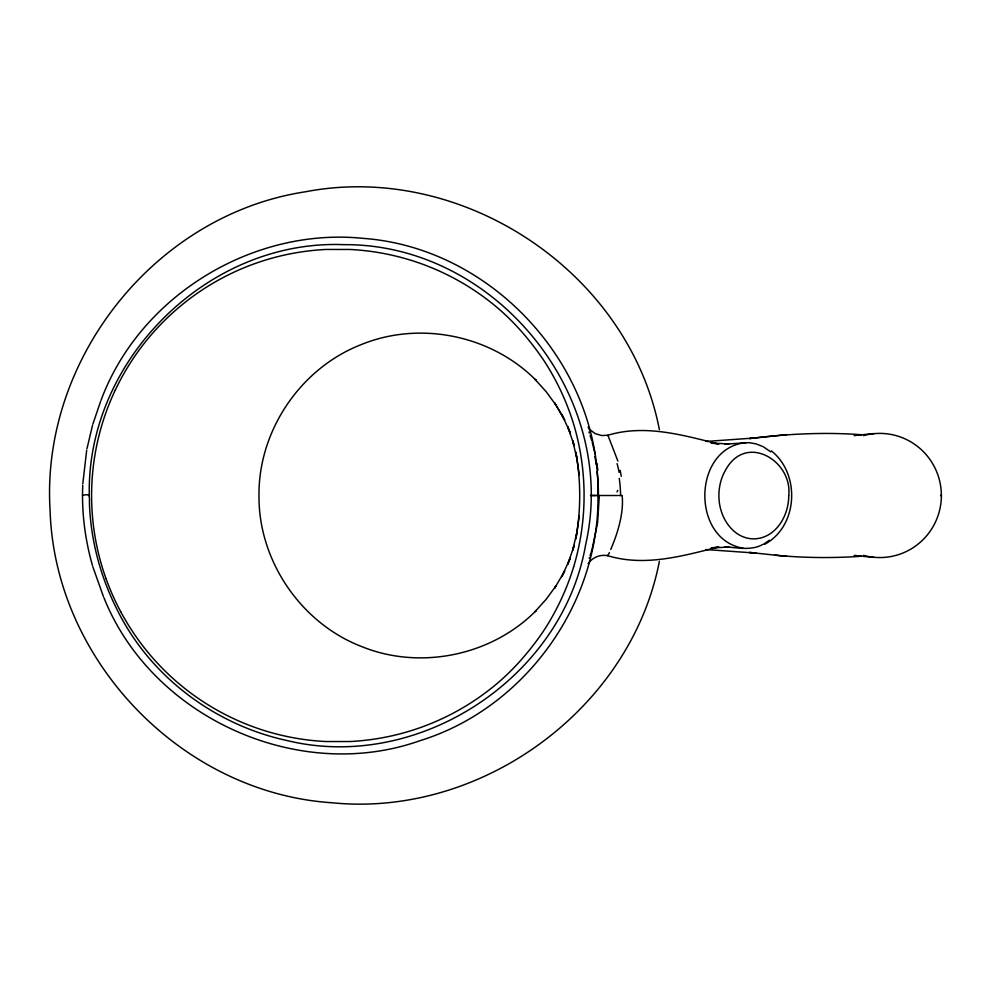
<?xml version="1.0" encoding="UTF-8"?>
<svg xmlns="http://www.w3.org/2000/svg" width="991" height="991" viewBox="0 0 991 991"><rect width="100%" height="100%" fill="white"/><g stroke="black" fill="none" stroke-linecap="round" stroke-linejoin="round"><path stroke-width="1.49" d="M100.983 400.414C139.669 295.875 252.816 227.013 363.288 238.373C492.341 247.738 600.942 365.89 597.957 495.5C599.555 604.46 524.041 708.738 419.763 740.76C298.229 783.869 151.598 717.335 103.882 597.573M92.485 565.564C85.053 539.525 81.559 512.285 82.748 485.206M89.301 495.5C86.242 360.105 207.986 239.302 343.617 244.653C495.376 243.464 619.548 396.313 585.656 544.592C562.777 678.067 418.45 772.534 287.043 740.55C215.022 724.954 150.347 676.717 117.483 610.382C100.809 577.666 90.937 541.396 89.475 504.654C89.165 496.974 91.098 492.886 82.513 495.5M82.798 483.732L86.7 450.149M579.215 516.138L575.87 538.918C580.974 510.241 580.974 480.759 575.87 452.082L579.215 474.862M86.96 448.7L92.485 425.436M659.374 561.364C630.598 709.222 481.031 817.798 331.973 802.76C182.059 792.949 54.753 660.625 50.095 510.625C40.52 359.51 154.968 214.762 305.327 191.796C462.277 161.521 628.802 271.782 659.387 429.66M577.047 531.771L572.674 550.339L574.185 545.471L567.744 564.375L570.37 557.809L561.773 576.712L564.672 571.051L554.65 588.134L556.236 585.52L546.264 599.183L534.867 611.819L536.342 610.382C491.908 655.584 420.382 670.449 361.653 646.566C300.868 623.166 258.354 560.633 258.985 495.5C258.354 430.367 300.868 367.834 361.653 344.434C420.382 320.551 491.908 335.416 536.342 380.618L534.867 379.181L546.264 391.817L556.236 405.48L564.672 419.949L554.65 402.866L556.236 405.48M573.616 566.951C587.576 520.634 587.552 470.366 573.616 424.049A250.723 250.711 0 0 0 542.709 358.754C528.983 338.897 513.041 320.452 494.298 305.154A247.18 247.18 0 0 0 350.157 249.472L325.989 249.459A247.354 247.354 0 0 0 255.046 263.532A246.152 246.152 0 0 0 163.837 321.257A247.056 247.056 0 0 0 115.266 390.132M592.073 549.225L597.61 522.641L599.32 495.5M591.986 549.547L591.082 552.569M92.832 424.222L100.537 401.59M590.747 553.635L590.103 555.641M589.484 557.487L589.199 558.342M608.164 554.935L607.879 555.728L609.415 552.569M610.766 549.448C617.926 532.675 623.921 512.781 622.15 495.5M769.388 540.256L764.965 543.291M764.594 544.332C798.151 526.407 800.654 473.884 771.332 450.88M763.144 544.307L764.061 543.811M762.228 544.765C750.744 550.885 737.118 547.515 724.941 546.846L728.942 547.082L711.092 547.924L718.76 546.97C682.613 555.988 644.992 566.889 607.867 555.753A19.176 19.163 46.8 0 0 588.109 563.718M749.493 438.579C786.643 433.885 824.239 431.952 861.637 434.752L854.329 435.495M749.828 438.53L786.606 434.64M854.453 435.507L873.988 433.587M705.976 441.453L756.331 437.873M762.723 446.495L755.997 443.857L749.023 442.655L724.929 444.154L728.942 443.918L711.092 443.076L718.772 444.055C682.626 435.099 645.03 424.061 607.904 435.247L608.003 435.693M746.012 442.605C692.56 447.659 690.739 539.228 742.99 548.184M596.111 495.512L590.463 495.5L597.957 495.5M621.729 495.5L618.929 495.525M599.431 495.5L618.012 495.512M775.012 555.158C803.763 557.97 832.812 558.243 861.637 556.248L854.329 555.505M705.976 549.547L756.331 553.127L749.493 552.421M854.453 555.493L873.988 557.413M749.828 552.47L786.606 556.36M763.652 446.978L770.738 451.871M589.794 429.549L595.157 433.6L601.587 435.545L607.904 435.247L617.889 461.088M588.134 427.059L589.942 430.639M563.334 417.744L561.773 414.288L570.37 433.178L567.744 426.625L574.185 445.529L572.674 440.661L577.047 459.229M103.374 596.421L92.832 566.778M588.976 432.026L589.335 433.067M590.103 435.359L591.776 440.722M592.209 442.234L595.281 454.72M620.155 470.291L621.283 476.324M596.867 463.293L597.858 470.279M617.789 490.31A105.839 1.623 -64.4 0 1 617.009 491.908M594.86 456.554A70.646 14.692 87.8 0 1 596.334 464.915M597.053 471.592A60.141 16.228 89.9 0 1 598.44 495.512M617.083 463.602A62.049 17.144 85.9 0 1 619.127 472.385M619.239 478.356A50.343 18.829 89.3 0 1 620.589 495.525M863.533 555.344A62.136 61.578 -90 0 0 941.4 495.5L940.533 495.488L941.363 495.5A62.136 61.566 90 0 0 863.52 435.606M115.253 390.132A244.566 244.566 0 0 0 102.197 423.95A246.722 246.722 0 0 0 105.975 578.533M120.704 611.67A244.641 244.641 0 0 1 105.987 578.533M120.704 611.67A246.932 246.932 0 0 0 163.8 669.755A246.586 246.586 0 0 0 325.977 741.541L350.157 741.528A247.081 247.081 0 0 0 494.298 685.846C513.028 670.535 528.983 652.103 542.709 632.246A250.673 250.673 0 0 0 573.616 566.951M788.712 495.797C788.898 515.63 775.619 538.584 753.829 538.856A50.355 37.348 -90 0 1 736.548 533.245C717.162 518.788 713.805 489.12 726.155 469.065C746.706 433.017 792.812 461.1 788.712 495.797"/></g></svg>
